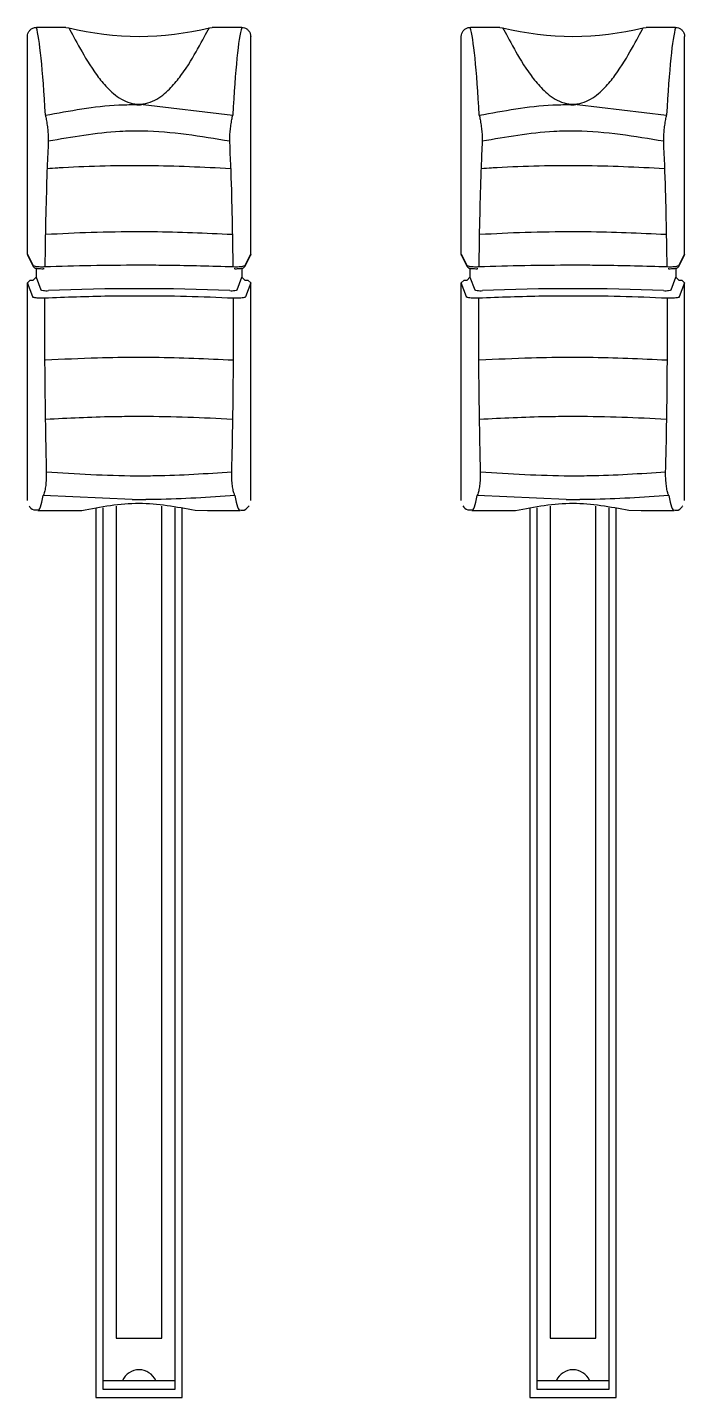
# Model space of a CAD drawing. Header units: inches. Extents: x 1.2 to 43.4, y 1.7 to 28.6.
# Drawn here: x 32.733 to 33.869, y 16.744 to 19.11 of the extents above; entities that cross this region are included whole.
import ezdxf

# ---------------------------------------------------------------- set-up
doc = ezdxf.new("R2010")
doc.units = ezdxf.units.IN
doc.header["$MEASUREMENT"] = 0
doc.layers.add('OBJECT', color=7, linetype='Continuous')

msp = doc.modelspace()

# ---------------------------------------------------------------- linework, layer by layer
for p, q in [((32.7992, 19.11), (32.7483, 19.11)), ((32.7992, 19.11), (32.8041, 19.1094)), ((33.0472, 19.1094), (33.0521, 19.11)), ((33.1031, 19.11), (33.0521, 19.11)), ((33.5492, 19.11), (33.4983, 19.11)), ((33.5492, 19.11), (33.5541, 19.1094)), ((33.7972, 19.1094), (33.8021, 19.11)), ((33.8531, 19.11), (33.8021, 19.11)), ((32.7327, 18.7184), (32.7327, 19.0945)), ((33.1187, 18.7184), (33.1187, 19.0945)), ((33.4827, 18.7184), (33.4827, 19.0945)), ((33.8687, 18.7184), (33.8687, 19.0945)), ((32.933, 18.9768), (33.0876, 18.9581)), ((33.683, 18.9768), (33.8376, 18.9581)), ((32.7327, 18.7184), (32.7422, 18.6993)), ((32.7332, 18.7162), (32.7327, 18.7184)), ((33.1091, 18.6993), (33.1187, 18.7184)), ((33.1187, 18.7184), (33.1181, 18.7162)), ((33.4827, 18.7184), (33.4922, 18.6993)), ((33.4832, 18.7162), (33.4827, 18.7184)), ((33.8591, 18.6993), (33.8687, 18.7184)), ((33.8687, 18.7184), (33.8681, 18.7162)), ((32.7332, 18.7162), (32.7427, 18.6971)), ((33.1086, 18.6971), (33.1181, 18.7162)), ((33.4832, 18.7162), (33.4927, 18.6971)), ((33.8586, 18.6971), (33.8681, 18.7162)), ((32.7327, 18.6688), (32.7377, 18.6737)), ((32.7377, 18.6737), (32.7427, 18.6737)), ((32.7427, 18.6737), (32.7477, 18.6787)), ((32.7477, 18.6939), (32.7477, 18.6787)), ((32.7477, 18.6787), (32.756, 18.6567)), ((33.0953, 18.6567), (33.1036, 18.6787)), ((33.1036, 18.694), (33.1036, 18.6787)), ((33.1036, 18.6787), (33.1086, 18.6737)), ((33.1086, 18.6737), (33.1137, 18.6737)), ((33.1137, 18.6737), (33.1187, 18.6688)), ((33.4827, 18.6688), (33.4877, 18.6737)), ((33.4877, 18.6737), (33.4927, 18.6737)), ((33.4927, 18.6737), (33.4977, 18.6787)), ((33.4977, 18.6939), (33.4977, 18.6787)), ((33.4977, 18.6787), (33.506, 18.6567)), ((33.8453, 18.6567), (33.8536, 18.6787)), ((33.8536, 18.694), (33.8536, 18.6787)), ((33.8536, 18.6787), (33.8586, 18.6737)), ((33.8586, 18.6737), (33.8637, 18.6737)), ((33.8637, 18.6737), (33.8687, 18.6688)), ((32.7327, 18.2927), (32.7327, 18.6688)), ((32.7418, 18.6446), (32.7327, 18.6688)), ((33.1187, 18.6688), (33.1095, 18.6446)), ((33.1187, 18.2927), (33.1187, 18.6688)), ((33.4827, 18.2927), (33.4827, 18.6688)), ((33.4918, 18.6446), (33.4827, 18.6688)), ((33.8687, 18.6688), (33.8595, 18.6446)), ((33.8687, 18.2927), (33.8687, 18.6688)), ((32.9137, 18.2945), (32.76, 18.3015)), ((33.6637, 18.2945), (33.51, 18.3015)), ((32.7507, 18.2756), (32.8103, 18.2756)), ((32.8512, 18.2789), (32.8512, 16.7435)), ((32.8632, 18.2804), (32.8632, 16.7579)), ((32.8863, 18.2833), (32.8863, 16.8463)), ((32.965, 16.8463), (32.965, 18.2833)), ((32.9882, 16.7579), (32.9882, 18.2804)), ((33.0002, 16.7435), (33.0002, 18.2789)), ((33.0438, 18.2756), (33.1006, 18.2756)), ((33.5007, 18.2756), (33.5603, 18.2756)), ((33.6012, 18.2789), (33.6012, 16.7435)), ((33.6132, 18.2804), (33.6132, 16.7579)), ((33.6363, 18.2833), (33.6363, 16.8463)), ((33.715, 16.8463), (33.715, 18.2833)), ((33.7382, 16.7579), (33.7382, 18.2804)), ((33.7502, 16.7435), (33.7502, 18.2789)), ((33.7938, 18.2756), (33.8506, 18.2756)), ((32.8863, 16.8463), (32.965, 16.8463)), ((33.6363, 16.8463), (33.715, 16.8463)), ((32.8632, 16.7731), (32.9882, 16.7731)), ((32.8632, 16.7579), (32.9882, 16.7579)), ((33.6132, 16.7731), (33.7382, 16.7731)), ((33.6132, 16.7579), (33.7382, 16.7579)), ((32.8512, 16.7435), (33.0002, 16.7435)), ((33.6012, 16.7435), (33.7502, 16.7435))]:
    msp.add_line(p, q)
for centre, radius, start, end in [((32.9257, 19.5981), 0.5036, 256.0343, 283.9657), ((33.6757, 19.5981), 0.5036, 256.0343, 283.9657), ((32.9694, 18.9627), 0.053, 163.4721, 164.5832), ((32.8819, 18.9627), 0.053, 15.4168, 16.5279), ((33.7194, 18.9627), 0.053, 163.4721, 164.5832), ((33.6319, 18.9627), 0.053, 15.4168, 16.5279), ((32.7472, 18.6993), 0.00494, 180.0311, 206.2194), ((33.1041, 18.6993), 0.00496, 333.7423, 359.9138), ((33.4972, 18.6993), 0.00494, 180.0311, 206.2194), ((33.8541, 18.6993), 0.00496, 333.7423, 359.9138), ((32.9257, 16.76), 0.0316, 24.5217, 155.4783), ((33.6757, 16.76), 0.0316, 24.5217, 155.4783)]:
    msp.add_arc(centre, radius, start, end)
for centre, major_axis, ratio, start_param, end_param in [((32.7468, 18.5841), (-0.0033, 0.534), 0.050493, 5.488096, 6.108339), ((33.1045, 18.5841), (0.0033, 0.534), 0.050493, 0.174847, 0.795089), ((33.4968, 18.5841), (-0.0033, 0.534), 0.050493, 5.488096, 6.108339), ((33.8545, 18.5841), (0.0033, 0.534), 0.050493, 0.174847, 0.795089), ((32.766, 18.6567), (0.01, 0), 0.147857, 3.193953, 5.021477), ((32.9257, 18.5871), (0.515, 0), 0.139026, 1.261708, 1.879885), ((33.0854, 18.6567), (0.01, 0), 0.147857, 4.403301, 6.230825), ((33.516, 18.6567), (0.01, 0), 0.147857, 3.193953, 5.021477), ((33.6757, 18.5871), (0.515, 0), 0.139026, 1.261708, 1.879885), ((33.8354, 18.6567), (0.01, 0), 0.147857, 4.403301, 6.230825), ((32.7464, 18.954), (-0.0042, 0.6784), 0.050817, 3.141275, 3.418792), ((33.1049, 18.954), (0.0042, 0.6784), 0.050817, 2.864394, 3.141911), ((33.4964, 18.954), (-0.0042, 0.6784), 0.050817, 3.141275, 3.418792), ((33.8549, 18.954), (0.0042, 0.6784), 0.050817, 2.864394, 3.141911)]:
    msp.add_ellipse(centre, major_axis=major_axis, ratio=ratio, start_param=start_param, end_param=end_param)
for points, knots in [([(32.7327, 19.0945), (32.7328, 19.0962), (32.7332, 19.0997), (32.7359, 19.1043), (32.7398, 19.1078), (32.7442, 19.1097), (32.7471, 19.1099), (32.7483, 19.11)], [0, 0, 0, 0, 0.214856, 0.429664, 0.644194, 0.85861, 1, 1, 1, 1]), ([(32.8041, 19.1094), (32.8097, 19.0991), (32.8196, 19.0809), (32.8442, 19.0375), (32.8696, 19.006), (32.8887, 18.9888), (32.9071, 18.9799), (32.9157, 18.9783), (32.9186, 18.9778)], [0, 0, 0, 0, 0.385236, 0.682535, 0.801561, 0.919708, 0.973705, 1, 1, 1, 1]), ([(32.9327, 18.9778), (32.9356, 18.9783), (32.9442, 18.9799), (32.9626, 18.9888), (32.9817, 19.006), (33.0071, 19.0375), (33.0317, 19.0809), (33.0416, 19.0991), (33.0472, 19.1094)], [0, 0, 0, 0, 0.026295, 0.080292, 0.198439, 0.317465, 0.614764, 1, 1, 1, 1]), ([(33.1031, 19.11), (33.1048, 19.1098), (33.1083, 19.1094), (33.113, 19.1068), (33.1165, 19.1028), (33.1184, 19.0985), (33.1186, 19.0956), (33.1187, 19.0945)], [0, 0, 0, 0, 0.214811, 0.429658, 0.644213, 0.858624, 1, 1, 1, 1]), ([(33.4827, 19.0945), (33.4828, 19.0962), (33.4832, 19.0997), (33.4859, 19.1043), (33.4898, 19.1078), (33.4942, 19.1097), (33.4971, 19.1099), (33.4983, 19.11)], [0, 0, 0, 0, 0.214856, 0.429664, 0.644194, 0.85861, 1, 1, 1, 1]), ([(33.5541, 19.1094), (33.5597, 19.0991), (33.5696, 19.0809), (33.5942, 19.0375), (33.6196, 19.006), (33.6387, 18.9888), (33.6571, 18.9799), (33.6657, 18.9783), (33.6686, 18.9778)], [0, 0, 0, 0, 0.385236, 0.682535, 0.801561, 0.919708, 0.973705, 1, 1, 1, 1]), ([(33.6827, 18.9778), (33.6856, 18.9783), (33.6942, 18.9799), (33.7126, 18.9888), (33.7317, 19.006), (33.7571, 19.0375), (33.7817, 19.0809), (33.7916, 19.0991), (33.7972, 19.1094)], [0, 0, 0, 0, 0.026295, 0.080292, 0.198439, 0.317465, 0.614764, 1, 1, 1, 1]), ([(33.8531, 19.11), (33.8548, 19.1098), (33.8583, 19.1094), (33.863, 19.1068), (33.8665, 19.1028), (33.8684, 19.0985), (33.8686, 19.0956), (33.8687, 19.0945)], [0, 0, 0, 0, 0.214811, 0.429658, 0.644213, 0.858624, 1, 1, 1, 1]), ([(32.7638, 18.9581), (32.8057, 18.966), (32.8567, 18.9756), (32.9091, 18.9766), (32.9183, 18.9768)], [0, 0, 0, 0, 0.824173, 1, 1, 1, 1]), ([(32.7638, 18.9581), (32.7643, 18.9558), (32.7654, 18.9509), (32.7669, 18.9412), (32.7681, 18.9308), (32.7689, 18.9209), (32.7688, 18.9158), (32.7688, 18.9132)], [0, 0, 0, 0, 0.178682, 0.389455, 0.593992, 0.796184, 1, 1, 1, 1]), ([(32.933, 18.9768), (32.9313, 18.9764), (32.9274, 18.9755), (32.9221, 18.9757), (32.9191, 18.9766), (32.9183, 18.9768)], [0, 0, 0, 0, 0.349991, 0.834612, 1, 1, 1, 1]), ([(32.9186, 18.9778), (32.9224, 18.9775), (32.9271, 18.9772), (32.9318, 18.9777), (32.9327, 18.9778)], [0, 0, 0, 0, 0.795067, 1, 1, 1, 1]), ([(33.0825, 18.9132), (33.0825, 18.9158), (33.0825, 18.9209), (33.0832, 18.9308), (33.0844, 18.9412), (33.0859, 18.9509), (33.087, 18.9558), (33.0876, 18.9581)], [0, 0, 0, 0, 0.203816, 0.406008, 0.610545, 0.821318, 1, 1, 1, 1]), ([(33.5138, 18.9581), (33.5557, 18.966), (33.6067, 18.9756), (33.6591, 18.9766), (33.6683, 18.9768)], [0, 0, 0, 0, 0.824173, 1, 1, 1, 1]), ([(33.5138, 18.9581), (33.5143, 18.9558), (33.5154, 18.9509), (33.5169, 18.9412), (33.5181, 18.9308), (33.5189, 18.9209), (33.5188, 18.9158), (33.5188, 18.9132)], [0, 0, 0, 0, 0.178682, 0.389455, 0.593992, 0.796184, 1, 1, 1, 1]), ([(33.683, 18.9768), (33.6813, 18.9764), (33.6774, 18.9755), (33.6721, 18.9757), (33.6691, 18.9766), (33.6683, 18.9768)], [0, 0, 0, 0, 0.349991, 0.834612, 1, 1, 1, 1]), ([(33.6686, 18.9778), (33.6724, 18.9775), (33.6771, 18.9772), (33.6818, 18.9777), (33.6827, 18.9778)], [0, 0, 0, 0, 0.795067, 1, 1, 1, 1]), ([(33.8325, 18.9132), (33.8325, 18.9158), (33.8325, 18.9209), (33.8332, 18.9308), (33.8344, 18.9412), (33.8359, 18.9509), (33.837, 18.9558), (33.8376, 18.9581)], [0, 0, 0, 0, 0.203816, 0.406008, 0.610545, 0.821318, 1, 1, 1, 1]), ([(32.7688, 18.9132), (32.7682, 18.8987), (32.7665, 18.8634), (32.7646, 18.7976), (32.7634, 18.7379), (32.763, 18.7031), (32.7629, 18.6968)], [0, 0, 0, 0, 0.23639, 0.574704, 0.922829, 1, 1, 1, 1]), ([(33.0825, 18.9132), (33.0324, 18.9216), (32.9697, 18.932), (32.8633, 18.93), (32.8098, 18.9205), (32.7688, 18.9132)], [0, 0, 0, 0, 0.48183, 0.603063, 1, 1, 1, 1]), ([(33.0884, 18.6968), (33.0882, 18.7143), (33.0875, 18.7605), (33.0858, 18.8365), (33.0837, 18.886), (33.0825, 18.9132)], [0, 0, 0, 0, 0.2158517, 0.5694068, 1, 1, 1, 1]), ([(33.5188, 18.9132), (33.5182, 18.8987), (33.5165, 18.8634), (33.5146, 18.7976), (33.5134, 18.7379), (33.513, 18.7031), (33.5129, 18.6968)], [0, 0, 0, 0, 0.23639, 0.574704, 0.922829, 1, 1, 1, 1]), ([(33.8325, 18.9132), (33.7824, 18.9216), (33.7197, 18.932), (33.6133, 18.93), (33.5598, 18.9205), (33.5188, 18.9132)], [0, 0, 0, 0, 0.48183, 0.603063, 1, 1, 1, 1]), ([(33.8384, 18.6968), (33.8382, 18.7143), (33.8375, 18.7605), (33.8358, 18.8365), (33.8337, 18.886), (33.8325, 18.9132)], [0, 0, 0, 0, 0.2158517, 0.5694068, 1, 1, 1, 1]), ([(33.0838, 18.8659), (33.0366, 18.8682), (32.9416, 18.8728), (32.8383, 18.87), (32.7823, 18.8669), (32.7732, 18.8663), (32.7673, 18.8659)], [0, 0, 0, 0, 0.45231, 0.909806, 0.941019, 1, 1, 1, 1]), ([(33.8338, 18.8659), (33.7866, 18.8682), (33.6916, 18.8728), (33.5883, 18.87), (33.5323, 18.8669), (33.5232, 18.8663), (33.5173, 18.8659)], [0, 0, 0, 0, 0.45231, 0.909806, 0.941019, 1, 1, 1, 1]), ([(33.0863, 18.7521), (33.0408, 18.7542), (32.9881, 18.7567), (32.9059, 18.7569), (32.8433, 18.7562), (32.7906, 18.7534), (32.7647, 18.7521)], [0, 0, 0, 0, 0.428707, 0.496174, 0.752971, 1, 1, 1, 1]), ([(33.8363, 18.7521), (33.7908, 18.7542), (33.7381, 18.7567), (33.6559, 18.7569), (33.5933, 18.7562), (33.5406, 18.7534), (33.5147, 18.7521)], [0, 0, 0, 0, 0.428707, 0.496174, 0.752971, 1, 1, 1, 1]), ([(32.7422, 18.6993), (32.7425, 18.699), (32.743, 18.6984), (32.7461, 18.6976), (32.7504, 18.697), (32.7555, 18.6966), (32.7598, 18.6966), (32.7622, 18.6968), (32.7629, 18.6968)], [0, 0, 0, 0, 0.18697, 0.374501, 0.560676, 0.743141, 0.921854, 1, 1, 1, 1]), ([(32.7428, 18.6972), (32.7429, 18.6968), (32.7433, 18.6961), (32.7443, 18.6952), (32.7453, 18.6946), (32.7464, 18.6942), (32.7481, 18.6938), (32.751, 18.6935), (32.7554, 18.6933), (32.759, 18.6932), (32.7609, 18.6933), (32.7614, 18.6934)], [0, 0, 0, 0, 0.050718, 0.110375, 0.16725, 0.230572, 0.338456, 0.559357, 0.74062, 0.930051, 1, 1, 1, 1]), ([(32.7629, 18.6968), (32.7893, 18.6976), (32.842, 18.6993), (32.9005, 18.6997), (32.9446, 18.6997), (33.0002, 18.6994), (33.0508, 18.6979), (33.0884, 18.6968)], [0, 0, 0, 0, 0.24841, 0.49682, 0.527005, 0.647842, 1, 1, 1, 1]), ([(33.0884, 18.6968), (33.0901, 18.6967), (33.0934, 18.6966), (33.0986, 18.6968), (33.1032, 18.6972), (33.1068, 18.6979), (33.1087, 18.6987), (33.109, 18.6991), (33.1091, 18.6993)], [0, 0, 0, 0, 0.177018, 0.353991, 0.530707, 0.709637, 0.892201, 1, 1, 1, 1]), ([(33.0901, 18.6934), (33.0906, 18.6933), (33.0925, 18.6932), (33.0961, 18.6933), (33.1003, 18.6935), (33.1032, 18.6938), (33.105, 18.6942), (33.1067, 18.6949), (33.108, 18.696), (33.1084, 18.6969), (33.1085, 18.6972)], [0, 0, 0, 0, 0.070202, 0.259477, 0.445461, 0.643015, 0.772802, 0.873065, 0.956976, 1, 1, 1, 1]), ([(33.4922, 18.6993), (33.4925, 18.699), (33.493, 18.6984), (33.4961, 18.6976), (33.5004, 18.697), (33.5055, 18.6966), (33.5098, 18.6966), (33.5122, 18.6968), (33.5129, 18.6968)], [0, 0, 0, 0, 0.18697, 0.374501, 0.560676, 0.743141, 0.921854, 1, 1, 1, 1]), ([(33.4928, 18.6972), (33.4929, 18.6968), (33.4933, 18.6961), (33.4943, 18.6952), (33.4953, 18.6946), (33.4964, 18.6942), (33.4981, 18.6938), (33.501, 18.6935), (33.5054, 18.6933), (33.509, 18.6932), (33.5109, 18.6933), (33.5114, 18.6934)], [0, 0, 0, 0, 0.050718, 0.110375, 0.16725, 0.230572, 0.338456, 0.559357, 0.74062, 0.930051, 1, 1, 1, 1]), ([(33.5129, 18.6968), (33.5393, 18.6976), (33.592, 18.6993), (33.6505, 18.6997), (33.6946, 18.6997), (33.7502, 18.6994), (33.8008, 18.6979), (33.8384, 18.6968)], [0, 0, 0, 0, 0.24841, 0.49682, 0.527005, 0.647842, 1, 1, 1, 1]), ([(33.8384, 18.6968), (33.8401, 18.6967), (33.8434, 18.6966), (33.8486, 18.6968), (33.8532, 18.6972), (33.8568, 18.6979), (33.8587, 18.6987), (33.859, 18.6991), (33.8591, 18.6993)], [0, 0, 0, 0, 0.177018, 0.353991, 0.530707, 0.709637, 0.892201, 1, 1, 1, 1]), ([(33.8401, 18.6934), (33.8406, 18.6933), (33.8425, 18.6932), (33.8461, 18.6933), (33.8503, 18.6935), (33.8532, 18.6938), (33.855, 18.6942), (33.8567, 18.6949), (33.858, 18.696), (33.8584, 18.6969), (33.8585, 18.6972)], [0, 0, 0, 0, 0.070202, 0.259477, 0.445461, 0.643015, 0.772802, 0.873065, 0.956976, 1, 1, 1, 1]), ([(32.7625, 18.6422), (32.7608, 18.6422), (32.7573, 18.642), (32.7521, 18.6422), (32.7474, 18.6426), (32.7439, 18.6433), (32.7421, 18.644), (32.7419, 18.6444), (32.7418, 18.6446)], [0, 0, 0, 0, 0.181493, 0.362968, 0.544416, 0.726223, 0.908504, 1, 1, 1, 1]), ([(32.7625, 18.6422), (32.7624, 18.6087), (32.7623, 18.5456), (32.7632, 18.4434), (32.7646, 18.3785), (32.7654, 18.3424)], [0, 0, 0, 0, 0.33474, 0.629276, 1, 1, 1, 1]), ([(33.0888, 18.6422), (33.0619, 18.6433), (33.0081, 18.6455), (32.9484, 18.6461), (32.9037, 18.646), (32.849, 18.6456), (32.7993, 18.6437), (32.7625, 18.6422)], [0, 0, 0, 0, 0.252922, 0.505844, 0.535963, 0.656536, 1, 1, 1, 1]), ([(33.0859, 18.3424), (33.0864, 18.3614), (33.0875, 18.4083), (33.0886, 18.4874), (33.0891, 18.5693), (33.0889, 18.6206), (33.0888, 18.6422)], [0, 0, 0, 0, 0.1969487, 0.4861234, 0.7836845, 1, 1, 1, 1]), ([(33.1095, 18.6446), (33.1093, 18.6443), (33.1088, 18.6437), (33.1058, 18.6429), (33.1016, 18.6424), (33.0966, 18.6421), (33.0921, 18.6421), (33.0896, 18.6422), (33.0888, 18.6422)], [0, 0, 0, 0, 0.182819, 0.365724, 0.548454, 0.730718, 0.912494, 1, 1, 1, 1]), ([(33.5125, 18.6422), (33.5108, 18.6422), (33.5074, 18.642), (33.5021, 18.6422), (33.4974, 18.6426), (33.4939, 18.6433), (33.4921, 18.644), (33.4919, 18.6444), (33.4918, 18.6446)], [0, 0, 0, 0, 0.181493, 0.362968, 0.544416, 0.726223, 0.908504, 1, 1, 1, 1]), ([(33.5125, 18.6422), (33.5124, 18.6087), (33.5123, 18.5456), (33.5132, 18.4434), (33.5146, 18.3785), (33.5154, 18.3424)], [0, 0, 0, 0, 0.33474, 0.629276, 1, 1, 1, 1]), ([(33.8388, 18.6422), (33.8119, 18.6433), (33.7581, 18.6455), (33.6984, 18.6461), (33.6537, 18.646), (33.599, 18.6456), (33.5493, 18.6437), (33.5125, 18.6422)], [0, 0, 0, 0, 0.252922, 0.505844, 0.535963, 0.656536, 1, 1, 1, 1]), ([(33.8359, 18.3424), (33.8364, 18.3614), (33.8375, 18.4083), (33.8386, 18.4874), (33.8391, 18.5693), (33.8389, 18.6206), (33.8388, 18.6422)], [0, 0, 0, 0, 0.1969487, 0.4861234, 0.7836845, 1, 1, 1, 1]), ([(33.8595, 18.6446), (33.8593, 18.6443), (33.8588, 18.6437), (33.8558, 18.6429), (33.8516, 18.6424), (33.8466, 18.6421), (33.8421, 18.6421), (33.8396, 18.6422), (33.8388, 18.6422)], [0, 0, 0, 0, 0.182819, 0.365724, 0.548454, 0.730718, 0.912494, 1, 1, 1, 1]), ([(33.0879, 18.5351), (33.0429, 18.5372), (32.9889, 18.5397), (32.91, 18.5399), (32.846, 18.5392), (32.7936, 18.5366), (32.7637, 18.5351)], [0, 0, 0, 0, 0.420317, 0.505079, 0.717721, 1, 1, 1, 1]), ([(33.8379, 18.5351), (33.7929, 18.5372), (33.7389, 18.5397), (33.66, 18.5399), (33.596, 18.5392), (33.5436, 18.5366), (33.5137, 18.5351)], [0, 0, 0, 0, 0.420317, 0.505079, 0.717721, 1, 1, 1, 1]), ([(33.087, 18.4329), (33.0615, 18.4342), (33.0106, 18.437), (32.9539, 18.4378), (32.9107, 18.4378), (32.8542, 18.4374), (32.803, 18.4348), (32.7646, 18.4329)], [0, 0, 0, 0, 0.24269, 0.485376, 0.515759, 0.637395, 1, 1, 1, 1]), ([(33.837, 18.4329), (33.8115, 18.4342), (33.7606, 18.437), (33.7039, 18.4378), (33.6607, 18.4378), (33.6042, 18.4374), (33.553, 18.4348), (33.5146, 18.4329)], [0, 0, 0, 0, 0.24269, 0.485376, 0.515759, 0.637395, 1, 1, 1, 1]), ([(32.7654, 18.3424), (32.7654, 18.3399), (32.7655, 18.3338), (32.7649, 18.3237), (32.7637, 18.3137), (32.762, 18.3061), (32.7607, 18.3027), (32.7601, 18.3017), (32.76, 18.3015)], [0, 0, 0, 0, 0.155387, 0.362001, 0.574125, 0.787348, 0.968022, 1, 1, 1, 1]), ([(32.7654, 18.3424), (32.8166, 18.3392), (32.8788, 18.3353), (32.9875, 18.3359), (33.0422, 18.3395), (33.0859, 18.3424)], [0, 0, 0, 0, 0.482261, 0.585617, 1, 1, 1, 1]), ([(33.0914, 18.3015), (33.0907, 18.3029), (33.0894, 18.3056), (33.0877, 18.3137), (33.0864, 18.3237), (33.0858, 18.3338), (33.0859, 18.3399), (33.0859, 18.3424)], [0, 0, 0, 0, 0.2123336, 0.4256431, 0.6378526, 0.8445506, 1, 1, 1, 1]), ([(33.5154, 18.3424), (33.5154, 18.3399), (33.5155, 18.3338), (33.5149, 18.3237), (33.5137, 18.3137), (33.512, 18.3061), (33.5107, 18.3027), (33.5101, 18.3017), (33.51, 18.3015)], [0, 0, 0, 0, 0.155387, 0.362001, 0.574125, 0.787348, 0.968022, 1, 1, 1, 1]), ([(33.5154, 18.3424), (33.5666, 18.3392), (33.6288, 18.3353), (33.7375, 18.3359), (33.7922, 18.3395), (33.8359, 18.3424)], [0, 0, 0, 0, 0.482261, 0.585617, 1, 1, 1, 1]), ([(33.8414, 18.3015), (33.8407, 18.3029), (33.8394, 18.3056), (33.8377, 18.3137), (33.8364, 18.3237), (33.8358, 18.3338), (33.8359, 18.3399), (33.8359, 18.3424)], [0, 0, 0, 0, 0.2123336, 0.4256431, 0.6378526, 0.8445506, 1, 1, 1, 1]), ([(33.0914, 18.3015), (33.0464, 18.2984), (32.9957, 18.2949), (32.9436, 18.2945), (32.9376, 18.2945)], [0, 0, 0, 0, 0.886615, 1, 1, 1, 1]), ([(33.8414, 18.3015), (33.7964, 18.2984), (33.7457, 18.2949), (33.6936, 18.2945), (33.6876, 18.2945)], [0, 0, 0, 0, 0.886615, 1, 1, 1, 1]), ([(32.7355, 18.2838), (32.7376, 18.2807), (32.7406, 18.2761), (32.7484, 18.2769), (32.7509, 18.2771)], [0, 0, 0, 0, 0.675806, 1, 1, 1, 1]), ([(32.8266, 18.2758), (32.8596, 18.282), (32.9249, 18.2943), (32.9902, 18.2821), (33.0225, 18.2761)], [0, 0, 0, 0, 0.505891, 1, 1, 1, 1]), ([(33.1004, 18.2768), (33.1017, 18.2764), (33.1076, 18.2746), (33.1133, 18.2806), (33.1154, 18.2832), (33.1158, 18.2838)], [0, 0, 0, 0, 0.18537, 0.830061, 1, 1, 1, 1]), ([(33.4855, 18.2838), (33.4876, 18.2807), (33.4906, 18.2761), (33.4984, 18.2769), (33.5009, 18.2771)], [0, 0, 0, 0, 0.675806, 1, 1, 1, 1]), ([(33.5766, 18.2758), (33.6096, 18.282), (33.6749, 18.2943), (33.7402, 18.2821), (33.7725, 18.2761)], [0, 0, 0, 0, 0.505891, 1, 1, 1, 1]), ([(33.8504, 18.2768), (33.8517, 18.2764), (33.8576, 18.2746), (33.8633, 18.2806), (33.8654, 18.2832), (33.8658, 18.2838)], [0, 0, 0, 0, 0.18537, 0.830061, 1, 1, 1, 1])]:
    msp.add_open_spline(points, degree=3, knots=knots)
at = {"layer": 'OBJECT'}
for p, q in [((32.9137, 18.2945), (32.9376, 18.2945)), ((33.6637, 18.2945), (33.6876, 18.2945)), ((32.8103, 18.2756), (32.8266, 18.2758)), ((33.0225, 18.2761), (33.0438, 18.2756)), ((33.5603, 18.2756), (33.5766, 18.2758)), ((33.7725, 18.2761), (33.7938, 18.2756))]:
    msp.add_line(p, q, dxfattribs=at)

doc.saveas('drawing.dxf')
